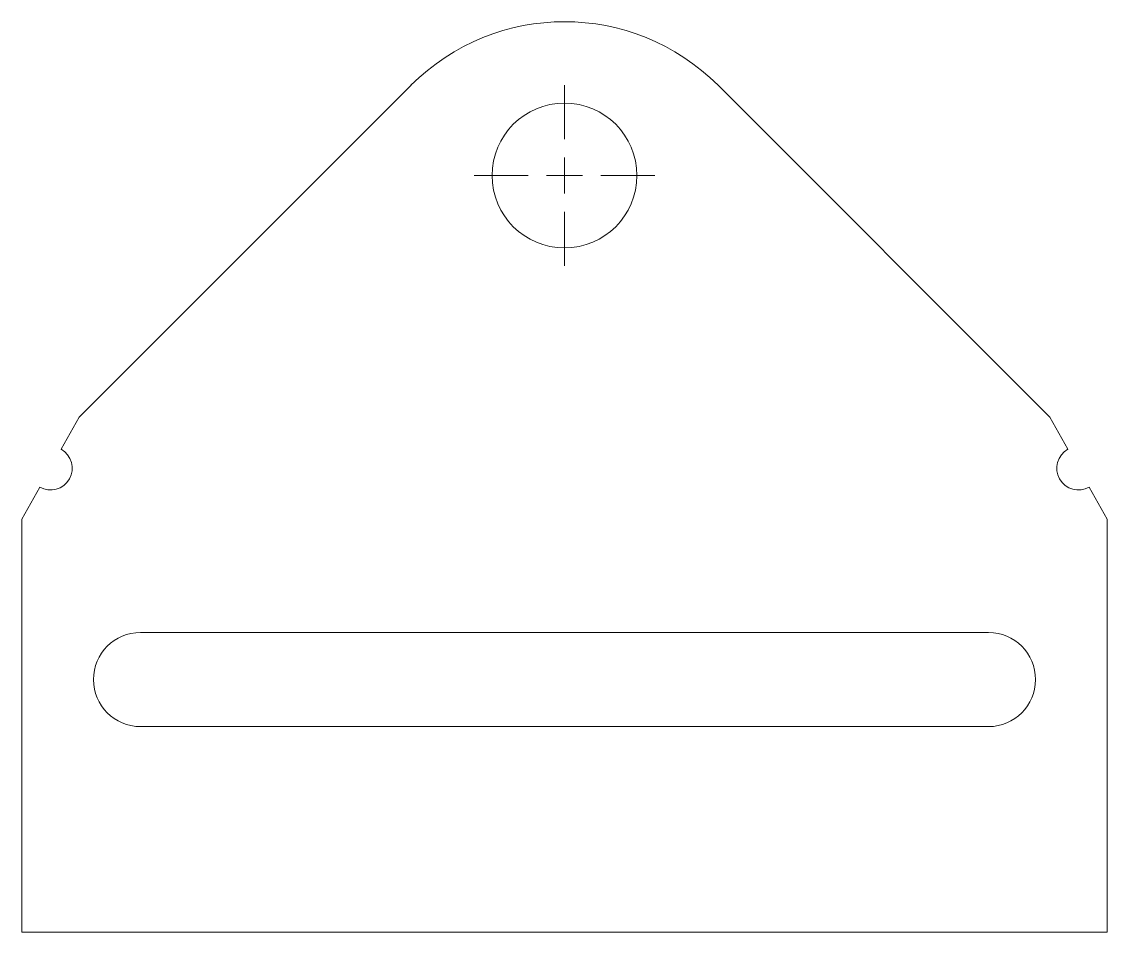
# Model space of a CAD drawing. Header units: millimetres. Extents: x 18 to 168, y 70 to 196.
import ezdxf

# ---------------------------------------------------------------- set-up
doc = ezdxf.new("R2010")
doc.units = ezdxf.units.MM

# ---------------------------------------------------------------- blocks, each defined once
blk = doc.blocks.new('SW_CENTERMARKSYMBOL_0')
at = {"color": 0, "linetype": 'Continuous', "lineweight": 0}
for p, q in [((0, 5), (0, 12.5)), ((0, 0), (0, 2.5)), ((-5, 0), (-12.5, 0)), ((0, 0), (-2.5, 0)), ((0, 0), (0, -2.5)), ((0, 0), (2.5, 0)), ((5, 0), (12.5, 0)), ((0, -5), (0, -12.5))]:
    blk.add_line(p, q, dxfattribs=at)

msp = doc.modelspace()

# ---------------------------------------------------------------- linework, layer by layer
at = {"color": 7, "linetype": 'Continuous', "lineweight": 15}
for p, q in [((72.24, 187.12), (26.39, 141.27)), ((160.51, 141.27), (114.66, 187.12)), ((23.89, 136.84), (26.39, 141.27)), ((160.51, 141.27), (163.01, 136.84)), ((18.45, 127.18), (20.95, 131.61)), ((165.95, 131.61), (168.45, 127.18)), ((18.45, 70.12), (18.45, 127.18)), ((168.45, 127.18), (168.45, 70.12)), ((34.86, 111.53), (152.04, 111.53)), ((152.04, 98.53), (34.86, 98.53)), ((168.45, 70.12), (18.45, 70.12))]:
    msp.add_line(p, q, dxfattribs=at)
msp.add_circle((93.45, 174.66), 10, dxfattribs=at)
for centre, radius, start, end in [((93.45, 165.91), 30, 45, 135), ((22.42, 134.22), 3, 240.6022, 60.6022), ((164.48, 134.22), 3, 119.3978, 299.3978), ((34.86, 105.03), 6.5, 90, 270), ((152.04, 105.03), 6.5, 270, 90)]:
    msp.add_arc(centre, radius, start, end, dxfattribs=at)

# ---------------------------------------------------------------- block references
at = {"color": 7, "linetype": 'Continuous', "lineweight": 0}
msp.add_blockref('SW_CENTERMARKSYMBOL_0', (93.45, 174.66), dxfattribs=at)

doc.saveas('drawing.dxf')
